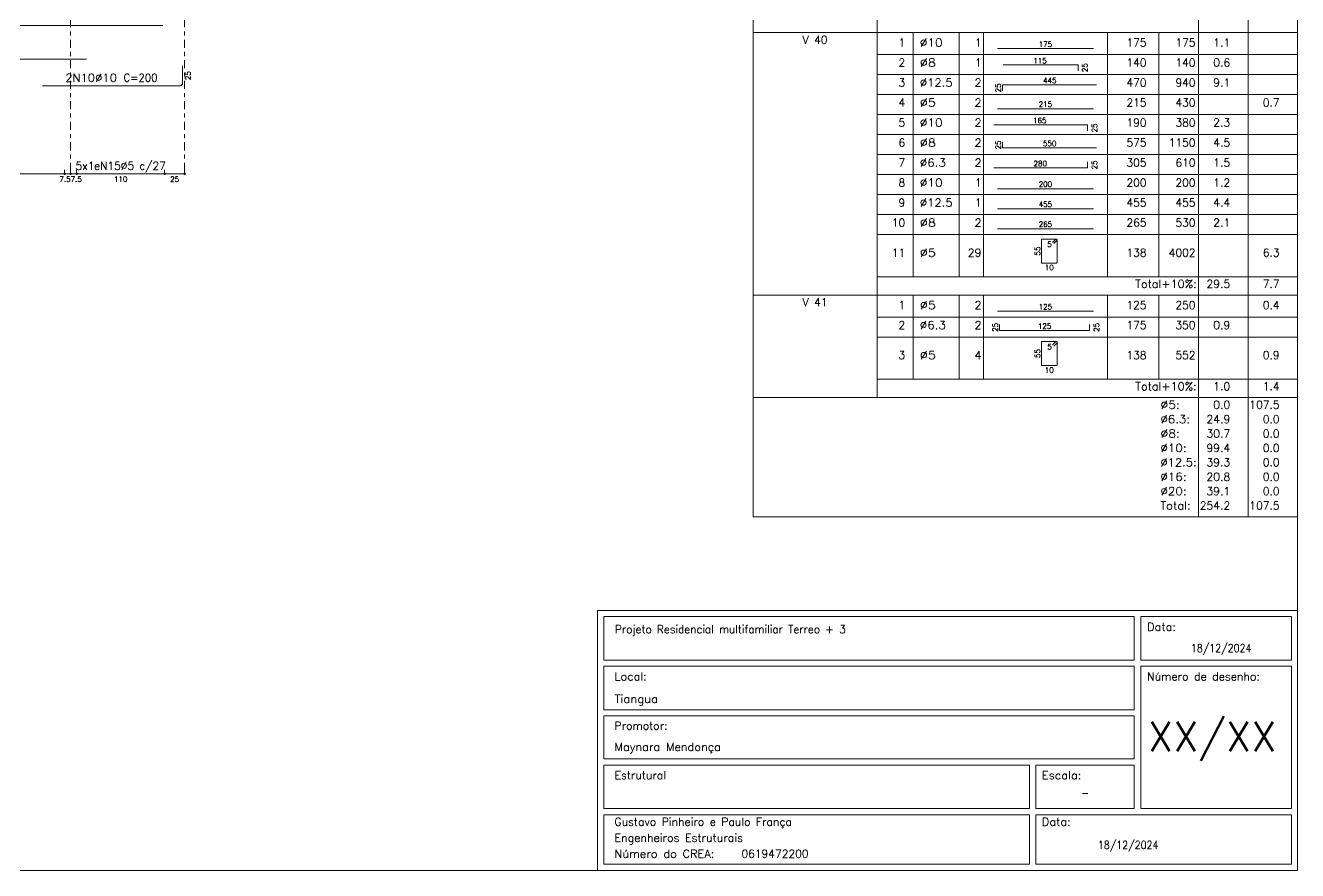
# Model space of a CAD drawing. Header units: millimetres. Extents: x 0 to 84, y 0 to 59.4.
# Drawn here: x 52.21 to 84, y 0 to 21.12 of the extents above; entities that cross this region are included whole.
import ezdxf
from ezdxf.enums import TextEntityAlignment as Align

# ---------------------------------------------------------------- set-up
doc = ezdxf.new("R2010")
doc.units = ezdxf.units.MM
doc.linetypes.add('CYPE_RAYAPUNTO', pattern=[0.4125, 0.2025, -0.105, 0, -0.105])
for name, color, linetype, lineweight in [('ARM_LONGITUDINAL_Ø10', 103, 'Continuous', 9), ('ARM_LONGITUDINAL_Ø16', 212, 'Continuous', 9), ('ARM_LONGITUDINAL_Ø8', 32, 'Continuous', 9), ('CYPE', 7, 'Continuous', 0), ('DETALHES_TABELA', 7, 'Continuous', 9), ('ELE_ARM_TRANS_TXT_EST', 3, 'Continuous', 9), ('ELE_COT_COT_ANCORAGENS', 3, 'Continuous', 0), ('ELE_COT_COT_EST', 3, 'Continuous', 0), ('ELE_COT_COT_LIN_APOIOS', 2, 'CYPE_RAYAPUNTO', 0), ('ELE_COT_TEXTOS_ESTRIBOS', 122, 'Continuous', 0), ('POR_ARM_LONG_ARM_TEXTOS', 3, 'Continuous', 9), ('POR_ARM_LONG_TXT_COMP', 3, 'Continuous', 9), ('QUAD_BORDA', 1, 'Continuous', 20), ('QUAD_LIMITES', 2, 'Continuous', 0), ('TABELAS', 1, 'Continuous', 0), ('TEXTO_TABELAS', 1, 'Continuous', 0), ('TEXTOS_COTAS_DETALHES_TABELA', 1, 'Continuous', 0)]:
    doc.layers.add(name, color=color, linetype=linetype, lineweight=lineweight)
doc.styles.add('CYPETXT', font='', dxfattribs={"height": 0.2})
doc.styles.get('CYPETXT').set_extended_font_data('romans')

msp = doc.modelspace()

# ---------------------------------------------------------------- linework, layer by layer
at = {"layer": 'ARM_LONGITUDINAL_Ø10'}
msp.add_lwpolyline([(56.136, 20.112), (56.136, 19.672), (56.132, 19.649), (56.119, 19.63), (56.099, 19.617), (56.076, 19.612), (52.636, 19.612)], dxfattribs=at)
at = {"layer": 'ARM_LONGITUDINAL_Ø16'}
msp.add_lwpolyline([(48.14, 21.116), (55.64, 21.116)], dxfattribs=at)
at = {"layer": 'ARM_LONGITUDINAL_Ø8'}
msp.add_lwpolyline([(46.936, 20.272), (53.736, 20.272)], dxfattribs=at)
at = {"layer": 'CYPE', "color": 176}
for points in [[(66.5, 0), (84, 0), (84, 6.5), (66.5, 6.5), (66.5, 0)], [(66.66, 5.26), (79.92, 5.26), (79.92, 6.35), (66.66, 6.35), (66.66, 5.26)], [(80.08, 5.26), (83.85, 5.26), (83.85, 6.35), (80.08, 6.35), (80.08, 5.26)], [(66.66, 4.02), (79.92, 4.02), (79.92, 5.11), (66.66, 5.11), (66.66, 4.02)], [(80.08, 1.55), (83.85, 1.55), (83.85, 5.11), (80.08, 5.11), (80.08, 1.55)], [(66.66, 2.79), (79.92, 2.79), (79.92, 3.87), (66.66, 3.87), (66.66, 2.79)], [(66.66, 1.55), (77.3, 1.55), (77.3, 2.63), (66.66, 2.63), (66.66, 1.55)], [(77.46, 1.55), (79.92, 1.55), (79.92, 2.63), (77.46, 2.63), (77.46, 1.55)], [(66.66, 0.16), (77.3, 0.16), (77.3, 1.39), (66.66, 1.39), (66.66, 0.16)], [(77.46, 0.16), (83.85, 0.16), (83.85, 1.39), (77.46, 1.39), (77.46, 0.16)]]:
    msp.add_lwpolyline(points, close=True, dxfattribs=at)
at = {"layer": 'DETALHES_TABELA'}
for points in [[(76.498, 20.538), (78.898, 20.538)], [(76.646, 20.137), (78.517, 20.137), (78.517, 19.987)], [(76.627, 19.482), (76.627, 19.632), (78.972, 19.632)], [(76.498, 19.038), (78.898, 19.038)], [(76.406, 18.632), (78.748, 18.632), (78.748, 18.482)], [(76.627, 18.207), (76.627, 18.057), (78.972, 18.057)], [(76.406, 17.557), (78.748, 17.557), (78.748, 17.707)], [(76.498, 17.038), (78.898, 17.038)], [(76.498, 16.538), (78.898, 16.538)], [(76.498, 16.038), (78.898, 16.038)], [(77.908, 15.666), (77.983, 15.74), (77.985, 15.743), (77.988, 15.747), (77.989, 15.751), (77.989, 15.756), (77.989, 15.76), (77.988, 15.765), (77.985, 15.769), (77.983, 15.772), (77.979, 15.775), (77.975, 15.777), (77.971, 15.779), (77.966, 15.779), (77.62, 15.779), (77.611, 15.777), (77.604, 15.772), (77.599, 15.765), (77.597, 15.756), (77.597, 15.202), (77.599, 15.193), (77.604, 15.186), (77.611, 15.181), (77.62, 15.179), (77.966, 15.179), (77.975, 15.181), (77.983, 15.186), (77.988, 15.193), (77.989, 15.202), (77.989, 15.756), (77.989, 15.76), (77.988, 15.765), (77.985, 15.769), (77.983, 15.772), (77.979, 15.775), (77.975, 15.777), (77.971, 15.779), (77.966, 15.779), (77.962, 15.779), (77.957, 15.777), (77.953, 15.775), (77.95, 15.772), (77.876, 15.698)], [(76.498, 13.978), (78.898, 13.978)], [(76.553, 13.648), (76.553, 13.498), (78.803, 13.498), (78.803, 13.648)], [(77.908, 13.106), (77.983, 13.18), (77.985, 13.183), (77.988, 13.187), (77.989, 13.191), (77.989, 13.196), (77.989, 13.2), (77.988, 13.205), (77.985, 13.209), (77.983, 13.212), (77.979, 13.215), (77.975, 13.217), (77.971, 13.219), (77.966, 13.219), (77.62, 13.219), (77.611, 13.217), (77.604, 13.212), (77.599, 13.205), (77.597, 13.196), (77.597, 12.642), (77.599, 12.633), (77.604, 12.626), (77.611, 12.621), (77.62, 12.619), (77.966, 12.619), (77.975, 12.621), (77.983, 12.626), (77.988, 12.633), (77.989, 12.642), (77.989, 13.196), (77.989, 13.2), (77.988, 13.205), (77.985, 13.209), (77.983, 13.212), (77.979, 13.215), (77.975, 13.217), (77.971, 13.219), (77.966, 13.219), (77.962, 13.219), (77.957, 13.217), (77.953, 13.215), (77.95, 13.212), (77.876, 13.138)]]:
    msp.add_lwpolyline(points, dxfattribs=at)
at = {"layer": 'ELE_COT_COT_EST'}
for p, q in [((53.186, 17.41), (53.186, 17.51)), ((53.336, 17.41), (53.336, 17.51)), ((53.486, 17.41), (53.486, 17.51)), ((55.686, 17.41), (55.686, 17.51))]:
    msp.add_line(p, q, dxfattribs=at)
for points in [[(47.486, 17.41), (53.186, 17.41), (53.186, 17.51)], [(53.186, 17.41), (53.336, 17.41), (53.336, 17.51)], [(53.336, 17.41), (53.486, 17.41), (53.486, 17.51)], [(53.486, 17.41), (55.686, 17.41), (55.686, 17.51)], [(55.686, 17.41), (56.186, 17.41), (56.186, 17.51)]]:
    msp.add_lwpolyline(points, dxfattribs=at)
for centre in [(53.186, 17.41), (53.186, 17.41), (53.336, 17.41), (53.336, 17.41), (53.486, 17.41), (53.486, 17.41), (55.686, 17.41), (55.686, 17.41), (56.186, 17.41)]:
    msp.add_circle(centre, 0.02, dxfattribs=at)
at = {"layer": 'ELE_COT_COT_LIN_APOIOS'}
for p, q in [((53.336, 27.937), (53.336, 17.41)), ((56.186, 27.937), (56.186, 17.41))]:
    msp.add_line(p, q, dxfattribs=at)
at = {"layer": 'QUAD_BORDA'}
msp.add_lwpolyline([(0, 0), (84, 0), (84, 59.4), (0, 59.4), (0, 0)], close=True, dxfattribs=at)
at = {"layer": 'QUAD_LIMITES'}
msp.add_lwpolyline([(0, 0), (84, 0), (84, 59.4), (0, 59.4), (0, 0)], close=True, dxfattribs=at)
at = {"layer": 'TABELAS'}
for p, q in [((70.392, 20.99), (70.392, 23.95)), ((73.492, 20.99), (73.492, 23.95)), ((81.528, 20.99), (81.528, 23.95)), ((82.764, 20.99), (82.764, 23.95)), ((84, 20.99), (84, 23.95)), ((70.392, 20.89), (70.392, 20.99)), ((73.492, 20.89), (73.492, 20.99)), ((81.528, 20.89), (81.528, 20.99)), ((82.764, 20.89), (82.764, 20.99)), ((84, 20.89), (84, 20.99)), ((70.392, 20.94), (84, 20.94)), ((70.392, 14.43), (70.392, 20.89)), ((73.492, 14.43), (73.492, 20.89)), ((74.396, 20.89), (74.396, 20.94)), ((74.396, 14.84), (74.396, 20.89)), ((75.544, 20.89), (75.544, 20.94)), ((75.544, 14.84), (75.544, 20.89)), ((76.148, 20.89), (76.148, 20.94)), ((76.148, 14.84), (76.148, 20.89)), ((79.248, 20.89), (79.248, 20.94)), ((79.248, 14.84), (79.248, 20.89)), ((80.532, 20.89), (80.532, 20.94)), ((80.532, 14.84), (80.532, 20.89)), ((81.528, 14.43), (81.528, 20.89)), ((82.764, 14.43), (82.764, 20.89)), ((84, 14.43), (84, 20.89)), ((73.492, 14.84), (84, 14.84)), ((70.392, 14.33), (70.392, 14.43)), ((70.392, 14.38), (84, 14.38)), ((70.392, 11.87), (70.392, 14.33)), ((73.492, 14.33), (73.492, 14.43)), ((73.492, 11.87), (73.492, 14.33)), ((74.396, 14.33), (74.396, 14.38)), ((74.396, 12.28), (74.396, 14.33)), ((75.544, 14.33), (75.544, 14.38)), ((75.544, 12.28), (75.544, 14.33)), ((76.148, 14.33), (76.148, 14.38)), ((76.148, 12.28), (76.148, 14.33)), ((79.248, 14.33), (79.248, 14.38)), ((79.248, 12.28), (79.248, 14.33)), ((80.532, 14.33), (80.532, 14.38)), ((80.532, 12.28), (80.532, 14.33)), ((81.528, 14.33), (81.528, 14.43)), ((81.528, 11.87), (81.528, 14.33)), ((82.764, 14.33), (82.764, 14.43)), ((82.764, 11.87), (82.764, 14.33)), ((84, 14.33), (84, 14.43)), ((84, 11.87), (84, 14.33)), ((73.492, 12.28), (84, 12.28)), ((70.392, 11.77), (70.392, 11.87)), ((70.392, 11.82), (84, 11.82)), ((70.392, 11.41), (70.392, 11.77)), ((73.492, 11.82), (73.492, 11.87)), ((81.528, 11.77), (81.528, 11.87)), ((81.528, 11.41), (81.528, 11.77)), ((82.764, 11.77), (82.764, 11.87)), ((82.764, 11.41), (82.764, 11.77)), ((84, 11.77), (84, 11.87)), ((84, 11.41), (84, 11.77)), ((70.392, 11.05), (70.392, 11.41)), ((81.528, 11.05), (81.528, 11.41)), ((82.764, 11.05), (82.764, 11.41)), ((84, 11.05), (84, 11.41)), ((70.392, 10.69), (70.392, 11.05)), ((81.528, 10.69), (81.528, 11.05)), ((82.764, 10.69), (82.764, 11.05)), ((84, 10.69), (84, 11.05)), ((70.392, 10.33), (70.392, 10.69)), ((81.528, 10.33), (81.528, 10.69)), ((82.764, 10.33), (82.764, 10.69)), ((84, 10.33), (84, 10.69)), ((70.392, 9.97), (70.392, 10.33)), ((81.528, 9.97), (81.528, 10.33)), ((82.764, 9.97), (82.764, 10.33)), ((84, 9.97), (84, 10.33)), ((70.392, 9.61), (70.392, 9.97)), ((81.528, 9.61), (81.528, 9.97)), ((82.764, 9.61), (82.764, 9.97)), ((84, 9.61), (84, 9.97)), ((70.392, 9.25), (70.392, 9.61)), ((81.528, 9.25), (81.528, 9.61)), ((82.764, 9.25), (82.764, 9.61)), ((84, 9.25), (84, 9.61)), ((70.392, 8.84), (70.392, 9.25)), ((81.528, 8.84), (81.528, 9.25)), ((82.764, 8.84), (82.764, 9.25)), ((84, 8.84), (84, 9.25)), ((70.392, 8.84), (84, 8.84))]:
    msp.add_line(p, q, dxfattribs=at)
at = {"layer": 'TEXTO_TABELAS'}
for p, q in [((73.492, 20.39), (84, 20.39)), ((73.492, 19.89), (84, 19.89)), ((73.492, 19.39), (84, 19.39)), ((73.492, 18.89), (84, 18.89)), ((73.492, 18.39), (84, 18.39)), ((73.492, 17.89), (84, 17.89)), ((73.492, 17.39), (84, 17.39)), ((73.492, 16.89), (84, 16.89)), ((73.492, 16.39), (84, 16.39)), ((73.492, 15.89), (84, 15.89)), ((73.492, 13.83), (84, 13.83)), ((73.492, 13.33), (84, 13.33))]:
    msp.add_line(p, q, dxfattribs=at)

# ---------------------------------------------------------------- texts
at = {"layer": 'CYPE', "color": 216, "style": 'CYPETXT'}
for s, height, width, p, p2 in [('Projeto Residencial multifamiliar Terreo + 3', 0.2, 0.819686, (66.94, 5.93), (72.706, 5.93)), ('18/12/2024', 0.2, 0.770014, (81.334, 5.46), (82.846, 5.46)), ('Tiangua', 0.2, 0.946463, (66.93, 4.19), (68.019, 4.19)), ('XX/XX', 0.7333, 0.892239, (80.264, 2.987), (83.476, 2.987)), ('Maynara Mendonça', 0.2, 0.903897, (66.93, 2.99), (69.588, 2.99)), ('Estrutural', 0.2, 0.878618, (66.93, 2.28), (68.217, 2.28)), ('-', 0.4, 0.39759, (78.591, 1.75), (78.789, 1.75)), ('Gustavo Pinheiro e Paulo França', 0.2, 0.846733, (66.93, 1.12), (71.364, 1.12)), ('Engenheiros Estruturais', 0.2, 0.879741, (66.93, 0.72), (70.14, 0.72)), ('18/12/2024', 0.2, 0.770014, (79.01, 0.54), (80.522, 0.54)), ('0619472200', 0.2, 0.872274, (70.1, 0.32), (71.78, 0.32))]:
    msp.add_text(s, height=height, dxfattribs=dict(at, width=width)).set_placement(p, p2, align=Align.FIT)
at = {"layer": 'CYPE', "color": 16, "style": 'CYPETXT'}
for s, width, p, p2 in [('Data:', 0.918133, (80.24, 5.99), (80.96, 5.99)), ('Local:', 0.92054, (66.93, 4.75), (67.734, 4.75)), ('Número de desenho:', 0.861573, (80.24, 4.75), (83.057, 4.75)), ('Promotor:', 0.877437, (66.93, 3.52), (68.253, 3.52)), ('Escala:', 0.925891, (77.61, 2.28), (78.597, 2.28)), ('Data:', 0.918133, (77.61, 1.12), (78.33, 1.12)), ('Número do CREA:', 0.879986, (66.93, 0.32), (69.423, 0.32))]:
    msp.add_text(s, height=0.2, dxfattribs=dict(at, width=width)).set_placement(p, p2, align=Align.FIT)
at = {"layer": 'ELE_ARM_TRANS_TXT_EST', "style": 'CYPETXT', "width": 0.837784}
msp.add_text('5x1eN15%%c5 c/27', height=0.2, dxfattribs=at).set_placement((53.457, 17.51), (55.716, 17.51), align=Align.FIT)
at = {"layer": 'ELE_COT_COT_ANCORAGENS', "style": 'CYPETXT', "width": 0.872274}
msp.add_text('25', height=0.1333, rotation=90, dxfattribs=at).set_placement((56.336, 19.75), (56.336, 19.974), align=Align.FIT)
at = {"layer": 'ELE_COT_TEXTOS_ESTRIBOS', "style": 'CYPETXT'}
for s, width, p, p2 in [('7.5', 0.868127, (53.056, 17.21), (53.336, 17.21)), ('7.5', 0.868127, (53.336, 17.21), (53.616, 17.21)), ('110', 0.872274, (54.418, 17.21), (54.754, 17.21)), ('25', 0.872274, (55.824, 17.21), (56.048, 17.21))]:
    msp.add_text(s, height=0.1333, dxfattribs=dict(at, width=width)).set_placement(p, p2, align=Align.FIT)
at = {"layer": 'POR_ARM_LONG_ARM_TEXTOS', "style": 'CYPETXT', "width": 0.93087}
msp.add_text('2N10%%c10', height=0.2, dxfattribs=at).set_placement((53.202, 19.712), (54.492, 19.712), align=Align.FIT)
at = {"layer": 'POR_ARM_LONG_TXT_COMP', "style": 'CYPETXT', "width": 0.770929}
msp.add_text(' C=200', height=0.2, dxfattribs=at).set_placement((54.532, 19.712), (55.51, 19.712), align=Align.FIT)
at = {"layer": 'TEXTO_TABELAS', "style": 'CYPETXT'}
for s, width, p, p2 in [('V 40', 0.816032, (71.631, 20.66), (72.252, 20.66)), ('1', 0.872274, (74.028, 20.59), (74.196, 20.59)), ('%%c10', 0.955414, (74.559, 20.59), (75.129, 20.59)), ('1', 0.872274, (75.93, 20.59), (76.098, 20.59)), ('175', 0.872274, (79.722, 20.59), (80.226, 20.59)), ('175', 0.872274, (80.946, 20.59), (81.45, 20.59)), ('1.1', 0.868127, (81.894, 20.59), (82.314, 20.59)), ('2', 0.872274, (74.028, 20.09), (74.196, 20.09)), ('%%c8', 0.99505, (74.559, 20.09), (74.961, 20.09)), ('1', 0.872274, (75.93, 20.09), (76.098, 20.09)), ('140', 0.872274, (79.722, 20.09), (80.226, 20.09)), ('140', 0.872274, (80.946, 20.09), (81.45, 20.09)), ('0.6', 0.868127, (81.894, 20.09), (82.314, 20.09)), ('3', 0.872274, (74.028, 19.59), (74.196, 19.59)), ('%%c12.5', 0.925884, (74.559, 19.59), (75.381, 19.59)), ('2', 0.872274, (75.93, 19.59), (76.098, 19.59)), ('470', 0.872274, (79.722, 19.59), (80.226, 19.59)), ('940', 0.872274, (80.946, 19.59), (81.45, 19.59)), ('9.1', 0.868127, (81.894, 19.59), (82.314, 19.59)), ('4', 0.872274, (74.028, 19.09), (74.196, 19.09)), ('%%c5', 0.99505, (74.559, 19.09), (74.961, 19.09)), ('2', 0.872274, (75.93, 19.09), (76.098, 19.09)), ('215', 0.872274, (79.722, 19.09), (80.226, 19.09)), ('430', 0.872274, (80.946, 19.09), (81.45, 19.09)), ('0.7', 0.868127, (83.13, 19.09), (83.55, 19.09)), ('5', 0.872274, (74.028, 18.59), (74.196, 18.59)), ('%%c10', 0.955414, (74.559, 18.59), (75.129, 18.59)), ('2', 0.872274, (75.93, 18.59), (76.098, 18.59)), ('190', 0.872274, (79.722, 18.59), (80.226, 18.59)), ('380', 0.872274, (80.946, 18.59), (81.45, 18.59)), ('2.3', 0.868127, (81.894, 18.59), (82.314, 18.59)), ('6', 0.872274, (74.028, 18.09), (74.196, 18.09)), ('%%c8', 0.99505, (74.559, 18.09), (74.961, 18.09)), ('2', 0.872274, (75.93, 18.09), (76.098, 18.09)), ('575', 0.872274, (79.722, 18.09), (80.226, 18.09)), ('1150', 0.872274, (80.778, 18.09), (81.45, 18.09)), ('4.5', 0.868127, (81.894, 18.09), (82.314, 18.09)), ('7', 0.872274, (74.028, 17.59), (74.196, 17.59)), ('%%c6.3', 0.940736, (74.559, 17.59), (75.213, 17.59)), ('2', 0.872274, (75.93, 17.59), (76.098, 17.59)), ('305', 0.872274, (79.722, 17.59), (80.226, 17.59)), ('610', 0.872274, (80.946, 17.59), (81.45, 17.59)), ('1.5', 0.868127, (81.894, 17.59), (82.314, 17.59)), ('8', 0.872274, (74.028, 17.09), (74.196, 17.09)), ('%%c10', 0.955414, (74.559, 17.09), (75.129, 17.09)), ('1', 0.872274, (75.93, 17.09), (76.098, 17.09)), ('200', 0.872274, (79.722, 17.09), (80.226, 17.09)), ('200', 0.872274, (80.946, 17.09), (81.45, 17.09)), ('1.2', 0.868127, (81.894, 17.09), (82.314, 17.09)), ('9', 0.872274, (74.028, 16.59), (74.196, 16.59)), ('%%c12.5', 0.925884, (74.559, 16.59), (75.381, 16.59)), ('1', 0.872274, (75.93, 16.59), (76.098, 16.59)), ('455', 0.872274, (79.722, 16.59), (80.226, 16.59)), ('455', 0.872274, (80.946, 16.59), (81.45, 16.59)), ('4.4', 0.868127, (81.894, 16.59), (82.314, 16.59)), ('10', 0.872274, (73.86, 16.09), (74.196, 16.09)), ('%%c8', 0.99505, (74.559, 16.09), (74.961, 16.09)), ('2', 0.872274, (75.93, 16.09), (76.098, 16.09)), ('265', 0.872274, (79.722, 16.09), (80.226, 16.09)), ('530', 0.872274, (80.946, 16.09), (81.45, 16.09)), ('2.1', 0.868127, (81.894, 16.09), (82.314, 16.09)), ('11', 0.872274, (73.86, 15.34), (74.196, 15.34)), ('%%c5', 0.99505, (74.559, 15.34), (74.961, 15.34)), ('29', 0.872274, (75.762, 15.34), (76.098, 15.34)), ('138', 0.872274, (79.722, 15.34), (80.226, 15.34)), ('4002', 0.872274, (80.778, 15.34), (81.45, 15.34)), ('6.3', 0.868127, (83.13, 15.34), (83.55, 15.34)), ('Total+10%:', 0.906671, (79.945, 14.56), (81.478, 14.56)), ('29.5', 0.869308, (81.726, 14.56), (82.314, 14.56)), ('7.7', 0.868127, (83.13, 14.56), (83.55, 14.56)), ('V 41', 0.816032, (71.631, 14.1), (72.252, 14.1)), ('1', 0.872274, (74.028, 14.03), (74.196, 14.03)), ('%%c5', 0.99505, (74.559, 14.03), (74.961, 14.03)), ('2', 0.872274, (75.93, 14.03), (76.098, 14.03)), ('125', 0.872274, (79.722, 14.03), (80.226, 14.03)), ('250', 0.872274, (80.946, 14.03), (81.45, 14.03)), ('0.4', 0.868127, (83.13, 14.03), (83.55, 14.03)), ('2', 0.872274, (74.028, 13.53), (74.196, 13.53)), ('%%c6.3', 0.940736, (74.559, 13.53), (75.213, 13.53)), ('2', 0.872274, (75.93, 13.53), (76.098, 13.53)), ('175', 0.872274, (79.722, 13.53), (80.226, 13.53)), ('350', 0.872274, (80.946, 13.53), (81.45, 13.53)), ('0.9', 0.868127, (81.894, 13.53), (82.314, 13.53)), ('3', 0.872274, (74.028, 12.78), (74.196, 12.78)), ('%%c5', 0.99505, (74.559, 12.78), (74.961, 12.78)), ('4', 0.872274, (75.93, 12.78), (76.098, 12.78)), ('138', 0.872274, (79.722, 12.78), (80.226, 12.78)), ('552', 0.872274, (80.946, 12.78), (81.45, 12.78)), ('0.9', 0.868127, (83.13, 12.78), (83.55, 12.78)), ('Total+10%:', 0.906671, (79.945, 12), (81.478, 12)), ('1.0', 0.868127, (81.894, 12), (82.314, 12)), ('1.4', 0.868127, (83.13, 12), (83.55, 12)), ('%%c5:', 0.966972, (80.572, 11.54), (81.058, 11.54)), ('0.0', 0.868127, (81.894, 11.54), (82.314, 11.54)), ('107.5', 0.869965, (82.794, 11.54), (83.55, 11.54)), ('%%c6.3:', 0.929705, (80.572, 11.18), (81.31, 11.18)), ('24.9', 0.869308, (81.726, 11.18), (82.314, 11.18)), ('0.0', 0.868127, (83.13, 11.18), (83.55, 11.18)), ('%%c8:', 0.966972, (80.572, 10.82), (81.058, 10.82)), ('30.7', 0.869308, (81.726, 10.82), (82.314, 10.82)), ('0.0', 0.868127, (83.13, 10.82), (83.55, 10.82)), ('%%c10:', 0.940736, (80.572, 10.46), (81.226, 10.46)), ('99.4', 0.869308, (81.726, 10.46), (82.314, 10.46)), ('0.0', 0.868127, (83.13, 10.46), (83.55, 10.46)), ('%%c12.5:', 0.918491, (80.572, 10.1), (81.478, 10.1)), ('39.3', 0.869308, (81.726, 10.1), (82.314, 10.1)), ('0.0', 0.868127, (83.13, 10.1), (83.55, 10.1)), ('%%c16:', 0.940736, (80.572, 9.74), (81.226, 9.74)), ('20.8', 0.869308, (81.726, 9.74), (82.314, 9.74)), ('0.0', 0.868127, (83.13, 9.74), (83.55, 9.74)), ('%%c20:', 0.940736, (80.572, 9.38), (81.226, 9.38)), ('39.1', 0.869308, (81.726, 9.38), (82.314, 9.38)), ('0.0', 0.868127, (83.13, 9.38), (83.55, 9.38)), ('Total:', 0.925563, (80.572, 9.02), (81.328, 9.02)), ('254.2', 0.869965, (81.558, 9.02), (82.314, 9.02)), ('107.5', 0.869965, (82.794, 9.02), (83.55, 9.02))]:
    msp.add_text(s, height=0.2, dxfattribs=dict(at, width=width)).set_placement(p, p2, align=Align.FIT)
at = {"layer": 'TEXTOS_COTAS_DETALHES_TABELA', "style": 'CYPETXT', "width": 0.872274}
for s, height, p, p2 in [('175', 0.1333, (77.53, 20.582), (77.866, 20.582)), ('115', 0.1333, (77.394, 20.17), (77.73, 20.17)), ('445', 0.1333, (77.641, 19.675), (77.977, 19.675)), ('215', 0.1333, (77.53, 19.082), (77.866, 19.082)), ('165', 0.1333, (77.388, 18.675), (77.724, 18.675)), ('550', 0.1333, (77.637, 18.1), (77.973, 18.1)), ('280', 0.1333, (77.401, 17.6), (77.737, 17.6)), ('200', 0.1333, (77.53, 17.082), (77.866, 17.082)), ('455', 0.1333, (77.53, 16.582), (77.866, 16.582)), ('265', 0.1333, (77.53, 16.082), (77.866, 16.082)), ('5', 0.133, (77.746, 15.582), (77.858, 15.582)), ('10', 0.1333, (77.681, 15.001), (77.905, 15.001)), ('125', 0.1333, (77.53, 14.022), (77.866, 14.022)), ('125', 0.1333, (77.51, 13.539), (77.846, 13.539)), ('5', 0.133, (77.746, 13.022), (77.858, 13.022)), ('10', 0.1333, (77.681, 12.441), (77.905, 12.441))]:
    msp.add_text(s, height=height, dxfattribs=at).set_placement(p, p2, align=Align.FIT)
for s, p, p2 in [('25', (78.75, 19.95), (78.75, 20.174)), ('25', (76.584, 19.445), (76.584, 19.669)), ('25', (78.99, 18.445), (78.99, 18.669)), ('25', (76.584, 18.02), (76.584, 18.244)), ('25', (78.99, 17.52), (78.99, 17.744)), ('55', (77.567, 15.367), (77.567, 15.591)), ('25', (76.513, 13.461), (76.513, 13.685)), ('25', (79.043, 13.461), (79.043, 13.685)), ('55', (77.567, 12.807), (77.567, 13.031))]:
    msp.add_text(s, height=0.1333, rotation=90, dxfattribs=at).set_placement(p, p2, align=Align.FIT)

doc.saveas('drawing.dxf')
